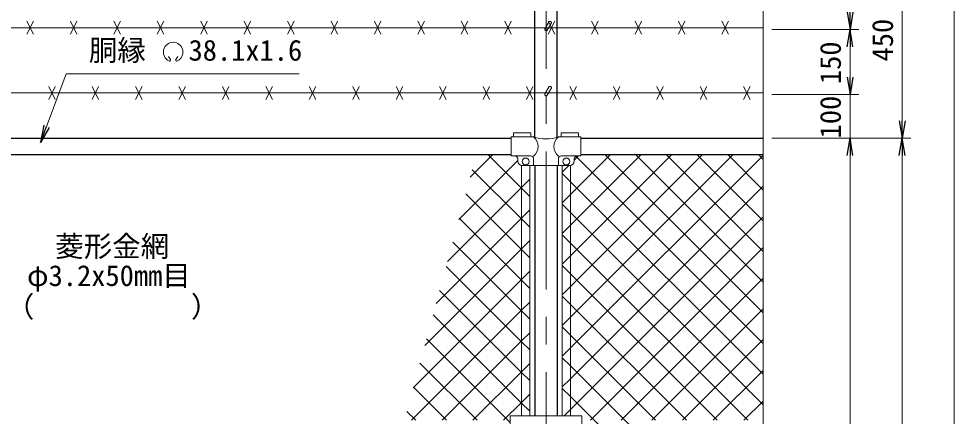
# Model space of a CAD drawing. Units: millimetres, scale not verified. Extents: x -4200 to 4200, y -2970 to 2970.
# Drawn here: x -2599 to -445, y 819 to 1735 of the extents above; entities that cross this region are included whole.
import ezdxf
from ezdxf.enums import TextEntityAlignment as Align

# ---------------------------------------------------------------- set-up
doc = ezdxf.new("R2010")
doc.units = ezdxf.units.MM
doc.header["$LTSCALE"] = 10
doc.linetypes.add('USER1', pattern=[50.8, 31.75, -6.35, 6.35, -6.35])
for name, color, linetype, lineweight in [('0-1_D-BMK', 2, 'USER1', 13), ('0-2_D-STR1', 1, 'Continuous', 25), ('0-3_D-STR-DIM', 7, 'Continuous', 13), ('0-9_D-STR2', 7, 'Continuous', 13), ('0-A_D-STR3', 3, 'Continuous', 13), ('0-B_D-STR-TXT', 7, 'Continuous', 13)]:
    doc.layers.add(name, color=color, linetype=linetype, lineweight=lineweight)
doc.layers.add('0-4_0', color=7, linetype='Continuous')
doc.styles.add('ＭＳ ゴシック', font='')
doc.styles.get('ＭＳ ゴシック').set_extended_font_data('MS Gothic')

# ---------------------------------------------------------------- blocks, each defined once
blk = doc.blocks.new('_Open')
at = {"layer": '0-4_0'}
blk.add_line((-10, 1.667), (0, 0), dxfattribs=at)
blk.add_lwpolyline([(-10, -1.667), (0, 0), (-10, 0)], dxfattribs=at)

msp = doc.modelspace()

# ---------------------------------------------------------------- linework, layer by layer
at = {"layer": '0-1_D-BMK'}
msp.add_line((-1384.65, 1937.29), (-1384.65, -919.77), dxfattribs=at)
at = {"layer": '0-2_D-STR1'}
for p, q in [((-1410.05, 1463.23), (-1410.05, 1899.23)), ((-1359.25, 1463.23), (-1359.25, 1899.23)), ((-3304.65, 1460.23), (-1464.65, 1460.23)), ((-1304.65, 1460.23), (-884.65, 1460.23)), ((-3304.65, 1422.23), (-1464.65, 1422.23)), ((-1304.65, 1422.23), (-884.65, 1422.23)), ((-1410.05, 1397.23), (-1410.05, 820.73)), ((-1359.25, 1397.23), (-1359.25, 820.73))]:
    msp.add_line(p, q, dxfattribs=at)
at = {"layer": '0-3_D-STR-DIM'}
for p, q in [((-884.65, 1935.23), (-884.65, 510.88)), ((-564.65, 1500.23), (-564.65, 1870.23)), ((-444.65, 1870.23), (-444.65, -849.77)), ((-864.65, 1710.23), (-664.65, 1710.23)), ((-864.65, 1710.23), (-664.65, 1710.23)), ((-684.65, 1600.23), (-684.65, 1670.23)), ((-684.65, 1600.23), (-684.65, 1640.23)), ((-864.65, 1560.23), (-664.65, 1560.23)), ((-864.65, 1560.23), (-664.65, 1560.23)), ((-684.65, 1460.23), (-684.65, 1560.23)), ((-864.65, 1460.23), (-664.65, 1460.23)), ((-864.65, 1460.23), (-544.65, 1460.23)), ((-864.65, 1460.23), (-544.65, 1460.23)), ((-864.65, 1460.23), (-664.65, 1460.23)), ((-684.65, 1420.23), (-684.65, -449.77)), ((-684.65, 1420.23), (-684.65, 1380.23)), ((-564.65, 1420.23), (-564.65, -499.77))]:
    msp.add_line(p, q, dxfattribs=at)
at = {"layer": '0-9_D-STR2'}
for p, q in [((-1559.07, 1370.01), (-1506.86, 1422.23)), ((-1328.15, 1330.33), (-1236.26, 1422.23)), ((-1328.15, 1259.62), (-1165.55, 1422.23)), ((-1328.15, 1188.91), (-1094.84, 1422.23)), ((-1328.15, 1118.2), (-1024.13, 1422.23)), ((-1328.15, 1047.49), (-953.41, 1422.23)), ((-884.65, 1057.62), (-1249.26, 1422.23)), ((-884.65, 1128.33), (-1178.55, 1422.23)), ((-884.65, 1199.05), (-1107.84, 1422.23)), ((-884.65, 1269.76), (-1037.13, 1422.23)), ((-884.65, 1340.47), (-966.41, 1422.23)), ((-884.65, 1411.18), (-895.7, 1422.23)), ((-1585.31, 1273.06), (-1449.65, 1408.72)), ((-1328.15, 976.78), (-884.65, 1420.28)), ((-1319.91, 1409.28), (-1309.97, 1419.23)), ((-884.65, 986.91), (-1316.36, 1418.62)), ((-1441.15, 1274.18), (-1554.37, 1387.39)), ((-1422.15, 1396.6), (-1422.78, 1397.23)), ((-1347.15, 1382.04), (-1331.97, 1397.23)), ((-1328.15, 1359.7), (-1347.15, 1378.7)), ((-1441.15, 1346.51), (-1422.15, 1365.51)), ((-884.65, 916.2), (-1328.15, 1359.7)), ((-1611.55, 1176.11), (-1441.15, 1346.51)), ((-1328.15, 906.07), (-884.65, 1349.57)), ((-1441.15, 1203.47), (-1569.43, 1331.74)), ((-1347.15, 1311.33), (-1328.15, 1330.33)), ((-1441.15, 1275.8), (-1422.15, 1294.8)), ((-1328.15, 1288.99), (-1347.15, 1307.99)), ((-1637.79, 1079.17), (-1441.15, 1275.8)), ((-1441.15, 1132.76), (-1584.49, 1276.09)), ((-1422.15, 1255.18), (-1441.15, 1274.18)), ((-884.65, 845.49), (-1328.15, 1288.99)), ((-1347.15, 1240.62), (-1328.15, 1259.62)), ((-1328.15, 1218.28), (-1347.15, 1237.28)), ((-1441.15, 1062.05), (-1599.55, 1220.44)), ((-1441.15, 1205.09), (-1422.15, 1224.09)), ((-920.1, 810.23), (-1328.15, 1218.28)), ((-1282.57, 810.23), (-884.65, 1208.14)), ((-1664.03, 982.22), (-1441.15, 1205.09)), ((-1422.15, 1184.47), (-1441.15, 1203.47)), ((-1347.15, 1169.91), (-1328.15, 1188.91)), ((-1441.15, 991.34), (-1614.61, 1164.79)), ((-1328.15, 1147.57), (-1347.15, 1166.57)), ((-1441.15, 1134.38), (-1422.15, 1153.38)), ((-990.81, 810.23), (-1328.15, 1147.57)), ((-1690.26, 885.27), (-1441.15, 1134.38)), ((-1422.15, 1113.76), (-1441.15, 1132.76)), ((-1211.86, 810.23), (-884.65, 1137.43)), ((-1441.15, 920.63), (-1629.67, 1109.14)), ((-1347.15, 1099.2), (-1328.15, 1118.2)), ((-1441.15, 1063.67), (-1422.15, 1082.67)), ((-1328.15, 1076.86), (-1347.15, 1095.86)), ((-1694.59, 810.23), (-1441.15, 1063.67)), ((-1422.15, 1043.05), (-1441.15, 1062.05)), ((-1061.52, 810.23), (-1328.15, 1076.86)), ((-1141.15, 810.23), (-884.65, 1066.72)), ((-1441.15, 849.92), (-1644.73, 1053.5)), ((-1347.15, 1028.49), (-1328.15, 1047.49)), ((-1328.15, 1006.15), (-1347.15, 1025.15)), ((-1623.88, 810.23), (-1441.15, 992.95)), ((-1441.15, 992.95), (-1422.15, 1011.95)), ((-1422.15, 972.34), (-1441.15, 991.34)), ((-1132.23, 810.23), (-1328.15, 1006.15)), ((-1070.44, 810.23), (-884.65, 996.01)), ((-1347.15, 957.78), (-1328.15, 976.78)), ((-1542.89, 810.23), (-1674.86, 942.2)), ((-1441.15, 922.24), (-1422.15, 941.24)), ((-1553.17, 810.23), (-1441.15, 922.24)), ((-1422.15, 901.63), (-1441.15, 920.63)), ((-1347.15, 887.07), (-1328.15, 906.07)), ((-999.73, 810.23), (-884.65, 925.3)), ((-1613.6, 810.23), (-1689.92, 886.55)), ((-1441.15, 851.53), (-1422.15, 870.53)), ((-1482.46, 810.23), (-1441.15, 851.53)), ((-1422.15, 830.92), (-1441.15, 849.92)), ((-929.02, 810.23), (-884.65, 854.59)), ((-1684.31, 810.23), (-1704.98, 830.9))]:
    msp.add_line(p, q, dxfattribs=at)
for points in [[(-1422.15, 1325.89), (-1441.15, 1344.89), (-1518.49, 1422.23)], [(-1342.78, 820.73), (-1328.15, 835.36), (-884.65, 1278.86)], [(-1467.15, 805.2), (-1472.18, 810.23), (-1659.8, 997.85)], [(-879.73, 487.02), (-1202.94, 810.23), (-1328.15, 935.44), (-1347.15, 954.44)], [(-884.65, 421.23), (-1273.65, 810.23), (-1328.15, 864.73), (-1347.15, 883.73)]]:
    msp.add_lwpolyline(points, dxfattribs=at)
at = {"layer": '0-A_D-STR3'}
for p, q in [((-2579.65, 1699.23), (-2564.65, 1729.23)), ((-2579.65, 1729.23), (-2564.65, 1699.23)), ((-2479.65, 1699.23), (-2464.65, 1729.23)), ((-2479.65, 1729.23), (-2464.65, 1699.23)), ((-2379.65, 1699.23), (-2364.65, 1729.23)), ((-2379.65, 1729.23), (-2364.65, 1699.23)), ((-2279.65, 1699.23), (-2264.65, 1729.23)), ((-2279.65, 1729.23), (-2264.65, 1699.23)), ((-2179.65, 1699.23), (-2164.65, 1729.23)), ((-2179.65, 1729.23), (-2164.65, 1699.23)), ((-2079.65, 1699.23), (-2064.65, 1729.23)), ((-2079.65, 1729.23), (-2064.65, 1699.23)), ((-1979.65, 1699.23), (-1964.65, 1729.23)), ((-1979.65, 1729.23), (-1964.65, 1699.23)), ((-1879.65, 1699.23), (-1864.65, 1729.23)), ((-1879.65, 1729.23), (-1864.65, 1699.23)), ((-1779.65, 1699.23), (-1764.65, 1729.23)), ((-1779.65, 1729.23), (-1764.65, 1699.23)), ((-1679.65, 1699.23), (-1664.65, 1729.23)), ((-1679.65, 1729.23), (-1664.65, 1699.23)), ((-1579.65, 1699.23), (-1564.65, 1729.23)), ((-1579.65, 1729.23), (-1564.65, 1699.23)), ((-1479.65, 1699.23), (-1464.65, 1729.23)), ((-1479.65, 1729.23), (-1464.65, 1699.23)), ((-1387.25, 1711.73), (-1377.36, 1728.86)), ((-1382.06, 1708.73), (-1372.16, 1725.86)), ((-1379.65, 1699.23), (-1364.65, 1729.23)), ((-1379.65, 1729.23), (-1364.65, 1699.23)), ((-1279.65, 1699.23), (-1264.65, 1729.23)), ((-1279.65, 1729.23), (-1264.65, 1699.23)), ((-1179.65, 1699.23), (-1164.65, 1729.23)), ((-1179.65, 1729.23), (-1164.65, 1699.23)), ((-1079.65, 1699.23), (-1064.65, 1729.23)), ((-1079.65, 1729.23), (-1064.65, 1699.23)), ((-979.65, 1699.23), (-964.65, 1729.23)), ((-979.65, 1729.23), (-964.65, 1699.23)), ((-884.65, 1714.23), (-3384.65, 1714.23)), ((-2529.65, 1549.23), (-2514.65, 1579.23)), ((-2529.65, 1579.23), (-2514.65, 1549.23)), ((-2429.65, 1549.23), (-2414.65, 1579.23)), ((-2429.65, 1579.23), (-2414.65, 1549.23)), ((-2329.65, 1549.23), (-2314.65, 1579.23)), ((-2329.65, 1579.23), (-2314.65, 1549.23)), ((-2229.65, 1549.23), (-2214.65, 1579.23)), ((-2229.65, 1579.23), (-2214.65, 1549.23)), ((-2129.65, 1549.23), (-2114.65, 1579.23)), ((-2129.65, 1579.23), (-2114.65, 1549.23)), ((-2029.65, 1549.23), (-2014.65, 1579.23)), ((-2029.65, 1579.23), (-2014.65, 1549.23)), ((-1929.65, 1549.23), (-1914.65, 1579.23)), ((-1929.65, 1579.23), (-1914.65, 1549.23)), ((-1829.65, 1549.23), (-1814.65, 1579.23)), ((-1829.65, 1579.23), (-1814.65, 1549.23)), ((-1729.65, 1549.23), (-1714.65, 1579.23)), ((-1729.65, 1579.23), (-1714.65, 1549.23)), ((-1629.65, 1549.23), (-1614.65, 1579.23)), ((-1629.65, 1579.23), (-1614.65, 1549.23)), ((-1529.65, 1549.23), (-1514.65, 1579.23)), ((-1529.65, 1579.23), (-1514.65, 1549.23)), ((-1429.65, 1549.23), (-1414.65, 1579.23)), ((-1429.65, 1579.23), (-1414.65, 1549.23)), ((-1387.25, 1561.73), (-1377.36, 1578.86)), ((-1382.06, 1558.73), (-1372.16, 1575.86)), ((-1329.65, 1549.23), (-1314.65, 1579.23)), ((-1329.65, 1579.23), (-1314.65, 1549.23)), ((-1229.65, 1549.23), (-1214.65, 1579.23)), ((-1229.65, 1579.23), (-1214.65, 1549.23)), ((-1129.65, 1549.23), (-1114.65, 1579.23)), ((-1129.65, 1579.23), (-1114.65, 1549.23)), ((-1029.65, 1549.23), (-1014.65, 1579.23)), ((-1029.65, 1579.23), (-1014.65, 1549.23)), ((-929.65, 1549.23), (-914.65, 1579.23)), ((-929.65, 1579.23), (-914.65, 1549.23)), ((-884.65, 1564.23), (-3384.65, 1564.23)), ((-1419.65, 1472.53), (-1459.65, 1472.53)), ((-1459.65, 1463.23), (-1459.65, 1472.53)), ((-1419.65, 1463.23), (-1419.65, 1472.53)), ((-1309.65, 1472.53), (-1349.65, 1472.53)), ((-1349.65, 1463.23), (-1349.65, 1472.53)), ((-1309.65, 1463.23), (-1309.65, 1472.53)), ((-1464.65, 1419.23), (-1464.65, 1463.23)), ((-1413.2, 1463.23), (-1464.65, 1463.23)), ((-1304.65, 1463.23), (-1356.1, 1463.23)), ((-1304.65, 1419.23), (-1304.65, 1463.23)), ((-1420.2, 1419.23), (-1464.65, 1419.23)), ((-1449.65, 1407.23), (-1449.65, 1412.23)), ((-1413.2, 1397.23), (-1413.2, 1412.23)), ((-1356.1, 1397.23), (-1356.1, 1412.23)), ((-1304.65, 1419.23), (-1349.1, 1419.23)), ((-1319.65, 1407.23), (-1319.65, 1412.23)), ((-1441.15, 1397.23), (-1441.15, 820.73)), ((-1439.65, 1397.23), (-1329.65, 1397.23)), ((-1422.15, 1397.23), (-1422.15, 820.73)), ((-1347.15, 1397.23), (-1347.15, 820.73)), ((-1328.15, 1397.23), (-1328.15, 820.73)), ((-1467.15, 820.73), (-1467.15, 799.73)), ((-1302.15, 820.73), (-1467.15, 820.73)), ((-1302.15, 820.73), (-1302.15, 799.73))]:
    msp.add_line(p, q, dxfattribs=at)
for centre in [(-1431.65, 1406.23), (-1337.65, 1406.23)]:
    msp.add_circle(centre, 8, dxfattribs=at)
for centre, radius, start, end in [((-1384.65, 1710.23), 3, 150, 330), ((-1384.65, 1560.23), 3, 150, 330), ((-1432.33, 1440.79), 29.48, 310.4464, 49.5536), ((-1384.65, 1543.71), 85.4, 250.46947, 289.53053), ((-1336.98, 1440.79), 29.48, 130.4464, 229.5536), ((-1456.65, 1412.23), 7, 0, 90), ((-1439.65, 1407.23), 10, 180, 270), ((-1420.2, 1412.23), 7, 0, 90), ((-1349.1, 1412.23), 7, 90, 180), ((-1329.65, 1407.23), 10, 270, 0), ((-1312.65, 1412.23), 7, 90, 180)]:
    msp.add_arc(centre, radius, start, end, dxfattribs=at)
for centre in [(-1374.76, 1727.36), (-1374.76, 1577.36)]:
    msp.add_ellipse(centre, major_axis=(-2.6, 1.5), ratio=0.5, start_param=3.1415927, end_param=6.2831853, dxfattribs=at)
at = {"layer": '0-B_D-STR-TXT'}
for p, q in [((-2249.34, 1641.1), (-2253.48, 1648.28)), ((-2236.85, 1641.1), (-2232.71, 1648.28))]:
    msp.add_line(p, q, dxfattribs=at)
msp.add_lwpolyline([(-1952.84, 1608.23), (-2489.13, 1608.23), (-2547.78, 1451.66)], dxfattribs=at)
for centre, radius, start, end in [((-2243.09, 1658.26), 22.5, 294.32478, 245.67522), ((-2251.39, 1639.86), 2.37, 245.67522, 30), ((-2234.8, 1639.86), 2.37, 150, 294.32478)]:
    msp.add_arc(centre, radius, start, end, dxfattribs=at)

# ---------------------------------------------------------------- block references
at = {"layer": '0-3_D-STR-DIM', "xscale": 4, "yscale": 4}
for p, rotation in [((-684.65, 1710.23), 270), ((-684.65, 1710.23), 90), ((-684.65, 1560.23), 270), ((-684.65, 1560.23), 270), ((-564.65, 1460.23), 270), ((-684.65, 1460.23), 90), ((-684.65, 1460.23), 90), ((-564.65, 1460.23), 90)]:
    msp.add_blockref('_Open', p, dxfattribs=dict(at, rotation=rotation))
at = {"layer": '0-B_D-STR-TXT', "xscale": 4, "yscale": 4, "rotation": 249.46512}
msp.add_blockref('_Open', (-2548.48, 1449.79), dxfattribs=at)

# ---------------------------------------------------------------- texts
at = {"layer": '0-3_D-STR-DIM', "style": 'ＭＳ ゴシック'}
for s, p in [('450', (-571.4, 1636.73)), ('150', (-691.4, 1584.58)), ('100', (-691.4, 1459.58))]:
    msp.add_text(s, height=48.09, rotation=90, dxfattribs=at).set_placement(p, align=Align.BOTTOM_LEFT)
at = {"layer": '0-B_D-STR-TXT', "style": 'ＭＳ ゴシック'}
for s, p in [('胴縁 \u300038.1x1.6', (-2437.2, 1624.01)), ('菱形金網', (-2514.6, 1172.62)), ('φ3.2x50mm目', (-2579.58, 1105.04)), ('（\u3000\u3000   \u3000\u3000）', (-2628.31, 1033.39))]:
    msp.add_text(s, height=48.09, dxfattribs=at).set_placement(p, align=Align.BOTTOM_LEFT)

doc.saveas('drawing.dxf')
